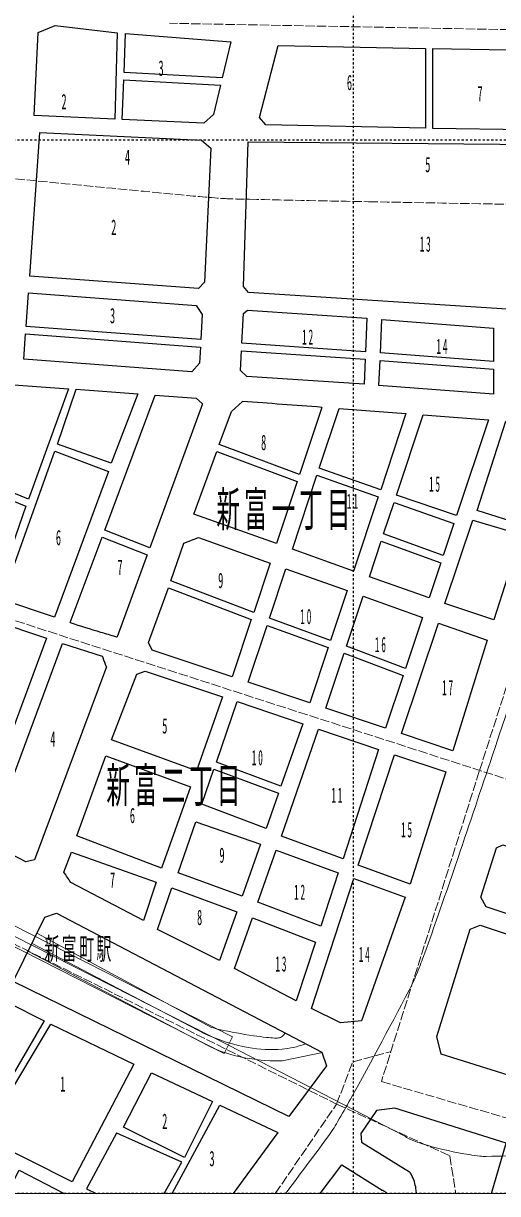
# Model space of a CAD drawing. Units: millimetres, scale not verified. Extents: x -73 to 77, y -72 to 79.
# Drawn here: x 11.4 to 33.8, y -71.1 to -15.8 of the extents above; entities that cross this region are included whole.
import ezdxf
from ezdxf.enums import TextEntityAlignment as Align

# ---------------------------------------------------------------- set-up
doc = ezdxf.new("R2010")
doc.units = ezdxf.units.MM
doc.header["$LTSCALE"] = 0.25
doc.linetypes.add('USER1', pattern=[0.70556, 0.35278, -0.35278])
doc.linetypes.add('USER3', pattern=[2.11668, 1.7639, -0.35278])
for name, color, linetype in [('0-0_01 グリッド', 7, 'USER1'), ('0-4_05 町名', 7, 'Continuous'), ('0-6_07 街区符号', 7, 'Continuous'), ('1-9_26 道路', 7, 'Continuous')]:
    doc.layers.add(name, color=color, linetype=linetype)
for name, color, linetype, lineweight in [('0-2_03 施設名・公園名', 7, 'Continuous', 18), ('0-7_08 地下鉄', 7, 'Continuous', 18), ('0-C_13 町界', 30, 'USER3', 18), ('1-1_18 高速分離帯', 5, 'Continuous', 18)]:
    doc.layers.add(name, color=color, linetype=linetype, lineweight=lineweight)
doc.styles.add('ＭＳ ゴシック', font='')
doc.styles.get('ＭＳ ゴシック').set_extended_font_data('MS Gothic')

msp = doc.modelspace()

# ---------------------------------------------------------------- linework, layer by layer
at = {"layer": '0-0_01 グリッド'}
for p, q in [((26.9854, -71.1492), (26.9854, 78.6565)), ((76.9889, -21.3394), (-73.0153, -21.3394)), ((76.9889, -71.1468), (-73.0153, -71.1468))]:
    msp.add_line(p, q, dxfattribs=at)
at = {"layer": '0-2_03 施設名・公園名'}
msp.add_lwpolyline([(76.9889, -71.1492), (-73.0153, -71.1492), (-73.0153, 78.6565), (76.9889, 78.6565)], close=True, dxfattribs=at)
at = {"layer": '0-7_08 地下鉄'}
msp.add_lwpolyline([(29.4363, -68.4493), (21.064, -64.134), (6.3354, -56.6374), (2.7483, -54.8439), (-3.6306, -51.9189)], dxfattribs=at)
msp.add_lwpolyline([(2.5513, -55.2387), (6.1383, -57.0315), (20.8638, -64.5267), (21.2641, -63.7409), (6.5356, -56.2443), (2.9454, -54.4497)], close=True, dxfattribs=at)
for centre, radius, start, end in [((-1772.6759, 551.5571), 1903.8953, 341.56789, 341.80006), ((-781.5774, 221.124), 859.1645, 341.23525, 341.57559), ((-294.823, 55.6805), 345.0621, 340.72806, 341.2467), ((-77.8799, -20.2357), 115.2196, 339.84507, 340.75768), ((2.0841, -49.6255), 30.0257, 338.16774, 339.91706), ((25.2673, -58.9447), 5.0396, 333.65576, 338.49974), ((-162.7279, 38.4378), 216.7592, 330.99038, 332.63978), ((-12.2043, -45.1016), 44.6077, 329.48672, 331.06874), ((18.5748, -63.3356), 8.8334, 324.3191, 330.01267), ((-228.3203, 119.5043), 316.0582, 322.89892, 323.50145), ((30.0536, -67.697), 0.9731, 230.62903, 246.75816), ((31.1847, -65.2219), 3.6943, 245.78698, 251.06345), ((32.81, -60.5778), 8.6145, 250.86242, 254.1331), ((35.3154, -51.6823), 17.8561, 254.20404, 260.76811), ((33.9158, -60.3403), 9.0857, 260.72048, 263.85437), ((33.314, -66.0288), 3.3655, 263.67306, 269.18019), ((35.3903, -131.826), 62.4682, 88.18424, 91.94892)]:
    msp.add_arc(centre, radius, start, end, dxfattribs=at)
at = {"layer": '0-C_13 町界'}
for p, q in [((74.9105, -16.8666), (18.2858, -15.8045)), ((23.2768, -71.1492), (26.1793, -66.9135))]:
    msp.add_line(p, q, dxfattribs=at)
for points in [[(41.6575, -24.492), (37.0417, -38.3679), (32.9262, -51.1707), (28.296, -65.8551), (46.5661, -71.1492)], [(2.2708, -40.0436), (6.879, -42.7336), (39.8839, -53.3721), (40.5013, -51.6082), (66.6752, -59.7111), (66.4768, -60.3505), (76.9889, -63.7302)], [(-1.5677, -51.6447), (2.6312, -54.0811), (2.102, -54.9631), (26.1793, -66.9135), (31.5316, -69.3647), (31.8196, -71.1492)], [(26.1793, -66.9135), (26.9434, -64.9146), (28.7073, -64.444)]]:
    msp.add_lwpolyline(points, dxfattribs=at)
for centre, radius, start, end in [((202.4679, 1909.2245), 1941.8473, 264.21353, 264.56487), ((27.609, 66.1391), 90.4872, 264.24699, 265.71213), ((23.3205, 42.5294), 66.6703, 267.87081, 268.91542), ((53.9204, 1419.3714), 1443.8519, 268.73554, 268.95922), ((203.4251, 9410.3201), 9436.1988, 268.93292, 269.01771)]:
    msp.add_arc(centre, radius, start, end, dxfattribs=at)
at = {"layer": '1-1_18 高速分離帯'}
for p, q in [((20.2606, -63.2868), (12.0061, -58.8388)), ((11.6126, -59.6977), (20.1283, -64.1688)), ((11.7938, -59.318), (19.9519, -63.5951)), ((23.612, -64.8743), (25.5082, -64.4771))]:
    msp.add_line(p, q, dxfattribs=at)
for centre, radius, start, end in [((23.6835, -55.3577), 9.0433, 245.62929, 259.29074), ((21.1983, -60.5487), 2.8942, 251.09543, 258.67129), ((26.0291, -38.3364), 25.6255, 257.83643, 261.53031), ((23.0322, -63.0563), 0.8757, 312.6917, 325.18857), ((22.7709, -58.8391), 5.9489, 243.6262, 256.10502), ((24.5703, -48.3231), 15.5328, 261.42693, 263.68202), ((23.5194, -57.9627), 5.8361, 263.52253, 267.26063), ((23.3252, -62.2294), 1.565, 266.89524, 273.9736), ((23.421, -63.5097), 0.2813, 272.57289, 291.4248), ((23.3107, -63.3588), 0.4645, 297.30133, 312.73704), ((23.1879, -60.0128), 4.3295, 275.47263, 290.02314), ((23.4277, -56.4605), 8.4158, 255.65293, 271.25449), ((23.1064, -58.1308), 6.2114, 259.76755, 274.56502)]:
    msp.add_arc(centre, radius, start, end, dxfattribs=at)
at = {"layer": '1-9_26 道路'}
for p, q in [((13.5894, -44.1495), (15.0956, -40.1108)), ((13.2883, -55.9563), (13.6411, -55.0085))]:
    msp.add_line(p, q, dxfattribs=at)
for points in [[(15.8019, -16.2551), (15.6937, -20.3438), (11.8751, -20.1619), (12.0757, -16.2465), (12.8694, -15.9158)], [(16.143, -18.1279), (16.1988, -16.2906), (21.1818, -16.6802), (20.7629, -18.3852)], [(23.4163, -16.8566), (30.3775, -16.9924), (30.3775, -20.7668), (22.8354, -20.6125), (22.5378, -20.2676)], [(35.1545, -17.0737), (35.1545, -20.8502), (30.7303, -20.773), (30.7303, -16.9986)], [(19.903, -20.5239), (16.0458, -20.361), (16.1278, -18.4803), (20.6967, -18.738), (20.357, -20.1157)], [(19.6528, -28.3523), (11.6684, -27.7597), (12.1535, -20.9697), (19.7996, -21.326), (20.2337, -21.7146), (19.9298, -28.0512)], [(22.0196, -28.528), (21.7716, -28.2503), (22.0024, -21.4138), (40.7025, -21.5895), (38.1449, -29.5715)], [(11.4983, -30.1389), (11.6112, -28.5514), (19.5357, -29.1557), (19.8189, -29.5794), (19.759, -30.7632)], [(21.6992, -30.9396), (21.7709, -29.5284), (21.9666, -29.37), (27.6124, -29.7572), (27.5435, -31.3382)], [(28.2477, -31.3909), (28.3166, -29.8103), (33.5966, -30.2216), (33.5966, -31.8036)], [(19.741, -31.116), (19.7025, -31.8835), (19.3304, -32.2821), (11.3866, -31.6954), (11.4728, -30.491)], [(21.9328, -32.505), (21.6345, -32.2215), (21.6813, -31.2923), (27.5284, -31.6906), (27.4767, -32.8778)], [(33.5966, -32.1574), (33.5966, -33.3491), (28.1809, -32.9305), (28.2326, -31.7437)], [(9.1652, -37.3154), (10.9167, -32.8995), (13.5054, -33.0886), (11.6126, -38.3038)], [(13.8706, -33.1148), (16.7789, -33.3277), (15.5228, -36.5992), (12.981, -35.71)], [(17.6037, -33.3877), (19.533, -33.5289), (19.8347, -33.8011), (17.3501, -40.6066), (15.219, -39.7804)], [(25.3621, -36.8404), (26.2957, -34.0274), (29.457, -34.2648), (28.2622, -37.8632)], [(30.2728, -34.3254), (33.3572, -34.5566), (31.8534, -39.0886), (29.0105, -38.1275)], [(34.1733, -34.6176), (36.1308, -34.7237), (36.381, -35.1736), (35.0105, -39.5379), (32.8235, -38.8465)], [(10.3559, -43.0578), (12.8625, -36.0425), (15.3919, -37.0023), (12.8356, -43.8973)], [(19.433, -39.0153), (20.5134, -36.0563), (24.3168, -37.4701), (23.3412, -40.4095)], [(24.0895, -40.6762), (25.2512, -37.1749), (28.1506, -38.1984), (26.9854, -41.7093)], [(11.4934, -38.636), (9.9824, -42.943), (7.3558, -42.0649), (9.0377, -37.6441)], [(28.4034, -39.9561), (28.8995, -38.4627), (31.7225, -39.4587), (31.2153, -40.9807)], [(32.6134, -39.296), (34.912, -39.9761), (33.6069, -44.009), (31.2966, -43.2476)], [(18.3485, -42.1748), (18.9549, -40.3899), (19.6473, -40.1215), (23.0353, -41.3304), (22.258, -43.672)], [(27.733, -41.976), (28.2925, -40.2917), (31.1037, -41.3159), (30.5491, -42.9802)], [(23.0049, -43.9428), (23.7835, -41.5974), (26.6795, -42.6299), (25.8954, -44.9908)], [(17.4631, -45.4456), (17.2792, -45.0859), (18.2273, -42.5065), (22.1471, -44.0076), (21.2493, -46.7113)], [(26.6416, -45.262), (27.4271, -42.8969), (30.2418, -43.9011), (29.4384, -46.3106)], [(7.4695, -51.0225), (9.961, -44.052), (12.4656, -44.8895), (9.8439, -51.9189)], [(29.2503, -49.3875), (30.99, -44.1678), (33.3017, -44.9805), (31.6763, -50.2047)], [(22.0024, -46.9631), (22.8933, -44.2777), (25.7845, -45.3257), (24.917, -47.9378)], [(25.6694, -48.19), (26.5307, -45.5972), (29.3267, -46.6459), (28.4971, -49.1353)], [(16.7279, -46.5856), (17.1276, -46.4488), (20.7801, -47.6622), (19.5502, -51.1497), (15.5339, -49.6941)], [(20.4935, -50.7511), (21.485, -47.8771), (24.5773, -48.9403), (23.5451, -51.8783)], [(23.5713, -54.2499), (25.3297, -49.1918), (28.1664, -50.1406), (26.4852, -55.3238)], [(13.8954, -54.2365), (15.2617, -50.4403), (19.2732, -51.9079), (17.9041, -55.7527)], [(27.2025, -55.6242), (28.9195, -50.3928), (31.3483, -51.201), (29.6499, -56.5161)], [(19.8086, -52.7358), (20.3791, -51.0845), (23.428, -52.2111), (22.843, -53.8778)], [(18.6903, -55.9856), (19.5261, -53.5636), (22.5798, -54.6265), (21.7178, -57.0811)], [(33.7344, -54.8029), (34.0362, -54.6558), (38.6782, -56.1365), (37.7507, -59.0903), (33.2425, -57.5879), (32.9999, -57.1252)], [(22.4592, -57.365), (23.3246, -54.9014), (26.2544, -55.9811), (25.4282, -58.5039)], [(26.3564, -63.0708), (24.9866, -62.4035), (26.9999, -56.2557), (29.428, -57.1252), (27.3554, -62.9826)], [(18.3857, -56.6959), (21.4546, -57.8304), (20.6471, -60.1294), (17.7064, -58.6655)], [(10.885, -61.1157), (12.3919, -58.073), (12.9438, -57.8838), (25.4868, -64.4585), (25.708, -65.1013), (23.9158, -67.5095)], [(21.3575, -60.5014), (22.196, -58.1146), (25.1809, -59.2591), (24.2734, -62.03)], [(31.1244, -64.5587), (30.9142, -63.7174), (32.4928, -58.6462), (32.971, -58.455), (37.4806, -59.9488), (35.5962, -65.9523)], [(10.2525, -62.2254), (10.6645, -62.1299), (12.3533, -62.9726), (9.3016, -68.2164), (9.0653, -68.2164), (7.3558, -67.309)], [(12.6675, -63.1335), (16.5943, -65.0359), (13.6783, -70.5942), (9.467, -68.4776)], [(16.1016, -68.0001), (17.4335, -65.4372), (20.3129, -66.7874), (18.9866, -69.4384)]]:
    msp.add_lwpolyline(points, close=True, dxfattribs=at)
for points in [[(20.6347, -35.7248), (21.2031, -34.1663), (21.7316, -33.6895)], [(25.4796, -33.9664), (24.4278, -37.1353), (20.6347, -35.7248)], [(15.0956, -40.1108), (17.2292, -40.9383), (15.8108, -44.8217)], [(9.7164, -54.5462), (13.2187, -45.1417), (15.0963, -45.7267)], [(15.2948, -46.2328), (11.8924, -55.3682), (11.4803, -55.4564), (9.7164, -54.5462)], [(13.6411, -55.0085), (17.654, -56.4279), (17.0483, -58.2283), (13.6122, -56.4376)], [(18.4026, -71.1492), (20.6657, -66.9638), (23.3949, -68.2616), (21.2865, -71.1492)], [(33.4939, -71.1492), (34.1954, -68.7607), (28.9326, -67.1074), (28.061, -67.216), (27.3231, -68.3101), (27.3554, -68.7153), (29.6292, -70.1205)], [(18.0274, -71.1492), (18.857, -69.6703), (15.7826, -68.2957), (15.7743, -68.2957), (14.3515, -70.9198), (14.8066, -71.1492)], [(10.6036, -71.1492), (11.1648, -70.0437), (13.2914, -71.1492)], [(25.3969, -71.1492), (26.4315, -69.7884), (28.3387, -70.9863), (28.349, -70.9925), (28.3593, -70.998)]]:
    msp.add_lwpolyline(points, dxfattribs=at)
for centre, radius, start, end in [((-235.7464, -3543.1376), 3518.8807, 85.7427, 85.80389), ((80.0394, 167.4719), 221.809, 252.56752, 252.95392), ((22.7499, -19.8072), 25.9636, 252.67496, 254.30763), ((15.8489, -44.4546), 0.369, 250.7854, 264.08325), ((14.6824, -45.9754), 0.4829, 18.95101, 31.00111), ((-48.7406, -70.0579), 68.3239, 20.40832, 20.77937), ((4.2922, -62.3591), 11.042, 32.43033, 35.44071), ((28.7807, -70.7591), 1.062, 27.99628, 36.96399), ((28.0294, -71.1639), 1.9154, 7.20404, 28.13971), ((27.3153, -72.6961), 1.9934, 50.89567, 58.41545), ((27.4504, -71.2835), 2.5053, 3.07112, 8.25527)]:
    msp.add_arc(centre, radius, start, end, dxfattribs=at)

# ---------------------------------------------------------------- texts
at = {"layer": '0-4_05 町名', "char_height": 1.636, "attachment_point": 7, "style": 'ＭＳ ゴシック'}
for s, insert in [('\\T1.17;\\W0.5;新富一丁目', (20.4962, -39.7939)), ('\\T1.17;\\W0.5;新富二丁目', (15.2927, -52.8467))]:
    msp.add_mtext(s, dxfattribs=dict(at, insert=insert))
at = {"layer": '0-6_07 街区符号', "style": 'ＭＳ ゴシック', "width": 0.5}
for s, p in [('3', (17.7563, -18.5027)), ('6', (26.664, -19.1838)), ('7', (32.8377, -19.713)), ('2', (13.1702, -20.0902)), ('4', (16.1688, -22.7116)), ('5', (30.3682, -23.0644)), ('2', (15.5218, -26.0289)), ('3', (15.4632, -30.2082)), ('8', (22.607, -36.2054)), ('6', (12.9056, -40.7034)), ('7', (15.816, -42.1145)), ('9', (20.5785, -42.7319)), ('5', (17.9327, -49.6111)), ('4', (12.641, -50.2284)), ('6', (16.4038, -53.8444)), ('9', (20.6371, -55.7258)), ('7', (15.4632, -56.902)), ('8', (19.5788, -58.6659)), ('1', (13.1113, -66.5445)), ('2', (17.9327, -68.3084)), ('3', (20.1669, -70.0723))]:
    msp.add_text(s, height=0.7255, dxfattribs=at).set_placement(p, align=Align.BOTTOM_LEFT)
at = {"layer": '0-6_07 街区符号', "char_height": 0.7255, "attachment_point": 7, "style": 'ＭＳ ゴシック'}
for s, insert in [('\\T1.37;\\W0.45;13', (30.1036, -26.6166)), ('\\T1.37;\\W0.45;12', (24.5473, -31.0019)), ('\\T1.37;\\W0.45;14', (30.8974, -31.4429)), ('\\T1.37;\\W0.45;15', (30.5446, -37.9693)), ('\\T1.37;\\W0.45;11', (26.664, -38.7631)), ('\\T1.37;\\W0.45;10', (24.4591, -44.2312)), ('\\T1.37;\\W0.45;16', (27.9869, -45.5541)), ('\\T1.37;\\W0.45;17', (31.1619, -47.5826)), ('\\T1.37;\\W0.45;10', (22.1661, -50.9047)), ('\\T1.37;\\W0.45;11', (25.9288, -52.6686)), ('\\T1.37;\\W0.45;15', (29.2217, -54.3147)), ('\\T1.37;\\W0.45;12', (24.1649, -57.2547)), ('\\T1.37;\\W0.45;14', (27.2225, -60.1945)), ('\\T1.37;\\W0.45;13', (23.283, -60.6599))]:
    msp.add_mtext(s, dxfattribs=dict(at, insert=insert))
at = {"layer": '0-7_08 地下鉄', "insert": (12.3671, -60.2), "char_height": 1.028, "attachment_point": 7, "style": 'ＭＳ ゴシック'}
msp.add_mtext('\\T1.17;\\W0.5;新富町駅', dxfattribs=at)

doc.saveas('drawing.dxf')
